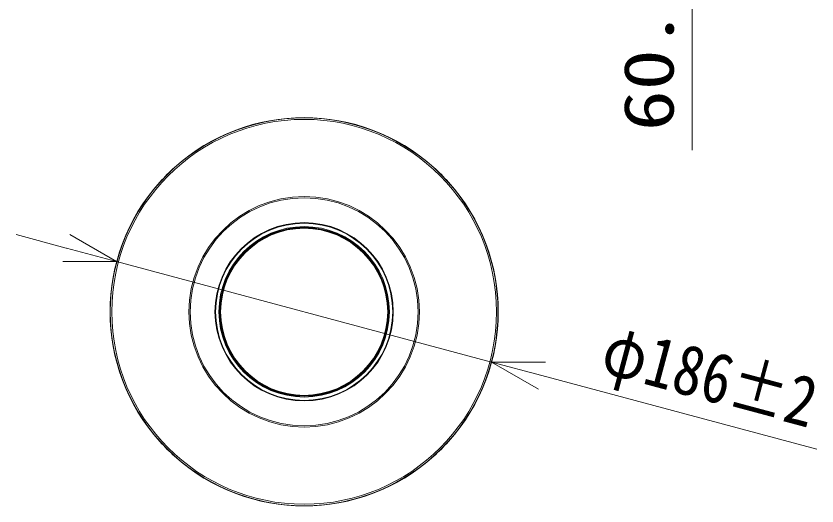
# Model space of a CAD drawing. Units: millimetres on the paper. Extents: x -62 to 65, y -59 to 59.
# Drawn here: x -13.81 to 24.64, y 1.72 to 25.24 of the extents above; entities that cross this region are included whole.
import ezdxf
from ezdxf.enums import TextEntityAlignment as Align

# ---------------------------------------------------------------- set-up
doc = ezdxf.new("R2010")
doc.units = ezdxf.units.MM
for name, color, linetype, lineweight in [('0-0_SUNPO', 7, 'Continuous', 9), ('0-1_0', 7, 'Continuous', 9), ('0-2_GAIKEI', 4, 'Continuous', 9)]:
    doc.layers.add(name, color=color, linetype=linetype, lineweight=lineweight)
doc.styles.add('ＭＳ ゴシック', font='')
doc.styles.get('ＭＳ ゴシック').set_extended_font_data('MS Gothic')

# ---------------------------------------------------------------- blocks, each defined once
blk = doc.blocks.new('_Open30')
at = {"layer": '0-1_0'}
blk.add_line((0, 0), (-1, 0), dxfattribs=at)
blk.add_lwpolyline([(-1, 0.2679), (0, 0), (-1, -0.2679)], dxfattribs=at)

msp = doc.modelspace()

# ---------------------------------------------------------------- linework, layer by layer
at = {"layer": '0-0_SUNPO'}
for p, q in [((18.644, 29.881), (18.644, 18.798)), ((-11.391, 14.097), (-13.806, 14.744)), ((-8.976, 13.45), (9.025, 8.627)), ((24.641, 4.443), (11.44, 7.98))]:
    msp.add_line(p, q, dxfattribs=at)
at = {"layer": '0-2_GAIKEI', "color": 7}
for p, q in [((-6.198, 17.968), (-6.201, 17.972)), ((6.247, 17.968), (6.251, 17.972)), ((-6.905, 17.261), (-6.909, 17.265)), ((6.954, 17.261), (6.958, 17.265)), ((-6.905, 4.816), (-6.909, 4.813)), ((6.954, 4.816), (6.958, 4.813)), ((-6.198, 4.109), (-6.201, 4.105)), ((6.247, 4.109), (6.251, 4.105))]:
    msp.add_line(p, q, dxfattribs=at)
at = {"layer": '0-2_GAIKEI'}
for p, q in [((-0.194, 15.083), (-0.195, 15.088)), ((-1.42, 14.822), (-1.422, 14.827)), ((4.024, 10.398), (4.029, 10.397)), ((3.636, 9.206), (3.641, 9.204)), ((-3.368, 8.827), (-3.373, 8.824)), ((-2.53, 7.895), (-2.533, 7.892))]:
    msp.add_line(p, q, dxfattribs=at)
at = {"layer": '0-2_GAIKEI', "color": 7}
for radius in [9.304, 5.53, 4.25]:
    msp.add_circle((0.025, 11.039), radius, dxfattribs=at)
at = {"layer": '0-2_GAIKEI'}
for radius in [9.234, 5.469, 4.28, 4.091, 4.055, 4.044, 4.024, 4.009]:
    msp.add_circle((0.025, 11.039), radius, dxfattribs=at)
at = {"layer": '0-2_GAIKEI', "color": 7}
for radius, start, end in [(9.318, 48.0758, 131.9242), (9.313, 131.9224, 138.0776), (9.313, 41.9224, 48.0776), (9.318, 138.0758, 221.9241), (9.318, 318.0758, 41.9242), (9.313, 221.9224, 228.0776), (9.313, 311.9224, 318.0776), (9.318, 228.0758, 311.9242)]:
    msp.add_arc((0.025, 11.039), radius, start, end, dxfattribs=at)
at = {"layer": '0-2_GAIKEI'}
for centre, radius, start, end in [((0.025, 11.039), 4.05, 93.097, 110.903), ((-0.202, 15.232), 0.15, 273.097, 287.6681), ((-1.474, 14.962), 0.15, 276.3318, 290.903), ((3.146, 13.849), 0.15, 207.4292, 236.5708), ((-3.97, 12.336), 0.15, 327.4289, 356.5711), ((0.025, 11.039), 4.05, 333.097, 350.903), ((4.172, 10.375), 0.15, 156.3324, 170.903), ((-3.494, 8.745), 0.15, 33.097, 47.6679), ((3.77, 9.138), 0.15, 153.097, 167.6676), ((0.025, 11.039), 4.05, 213.097, 230.903), ((-2.624, 7.779), 0.15, 36.3322, 50.903), ((0.895, 6.945), 0.135, 86.6089, 117.3911)]:
    msp.add_arc(centre, radius, start, end, dxfattribs=at)

# ---------------------------------------------------------------- block references
at = {"layer": '0-0_SUNPO', "xscale": 2.5, "yscale": 2.5}
for p, rotation in [((-8.976, 13.45), 345), ((9.025, 8.627), 165)]:
    msp.add_blockref('_Open30', p, dxfattribs=dict(at, rotation=rotation))

# ---------------------------------------------------------------- texts
at = {"layer": '0-0_SUNPO', "style": 'ＭＳ ゴシック'}
for s, rotation, width, p in [('60.5', 90, 1.2, (18.482, 19.709)), ('φ186±2', 345, 0.85, (13.961, 7.472))]:
    msp.add_text(s, height=2.405, rotation=rotation, dxfattribs=dict(at, width=width)).set_placement(p, align=Align.BOTTOM_LEFT)

doc.saveas('drawing.dxf')
